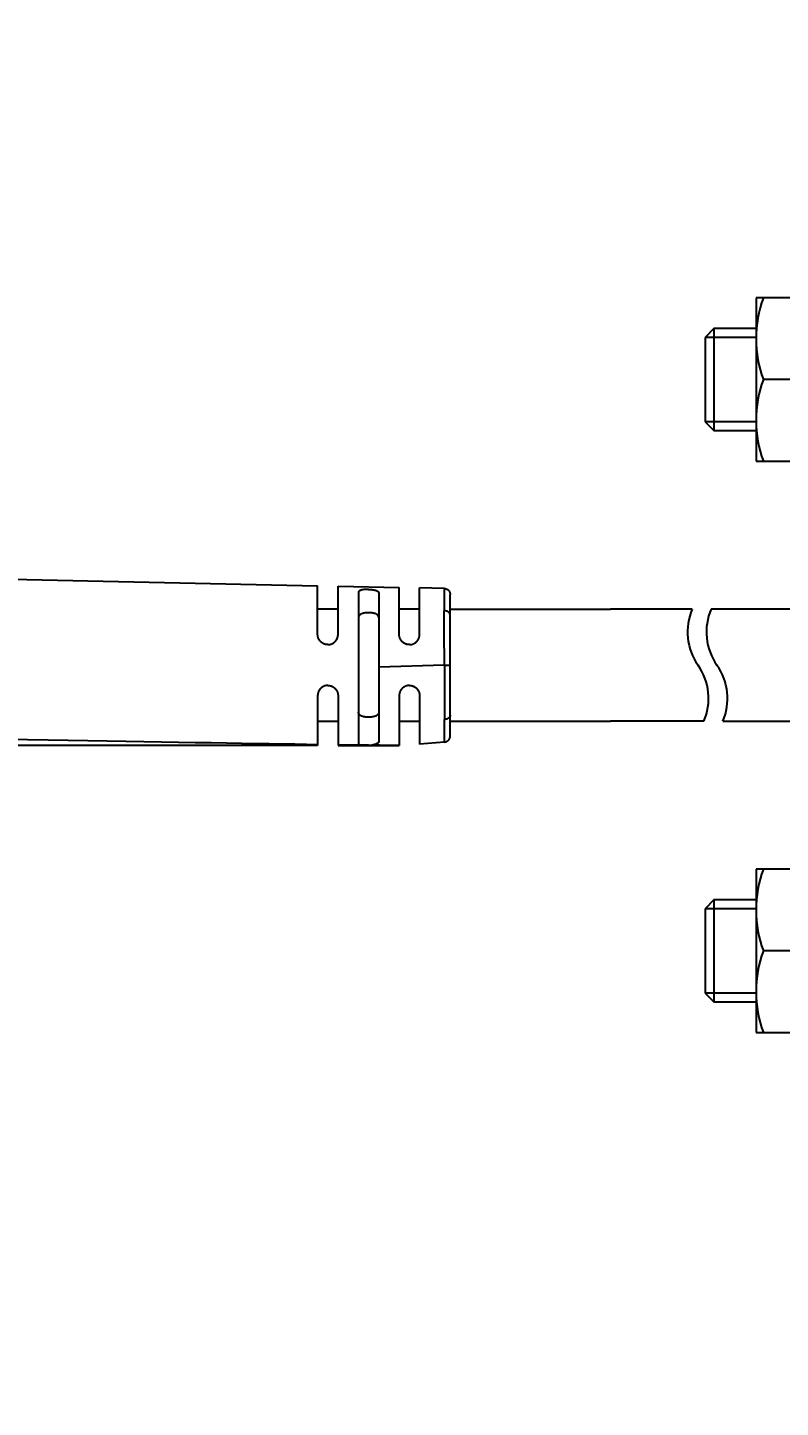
# Model space of a CAD drawing. Header units: inches. Extents: x 0 to 77285, y -118 to 40065.
# Drawn here: x 17143.4 to 17180.3, y 23749.2 to 23816.8 of the extents above; entities that cross this region are included whole.
import ezdxf

# ---------------------------------------------------------------- set-up
doc = ezdxf.new("R2010")
doc.units = ezdxf.units.IN
doc.header["$LTSCALE"] = 5
doc.header["$MEASUREMENT"] = 0
doc.linetypes.add('CENTER', pattern=[2, 1.25, -0.25, 0.25, -0.25])
doc.linetypes.add('HIDDEN', pattern=[0.375, 0.25, -0.125])
for name, color, linetype in [('11', 1, 'CENTER'), ('22', 2, 'HIDDEN'), ('4', 4, 'Continuous'), ('55', 5, 'Continuous'), ('T', 3, 'Continuous')]:
    doc.layers.add(name, color=color, linetype=linetype)
doc.styles.add('SCI', font='')
doc.styles.get('SCI').set_extended_font_data('Gulim')
doc.dimstyles.new('SCH', dxfattribs={"dimtxt": 2.5, "dimasz": 2, "dimexe": 1.25, "dimexo": 0.625, "dimtad": 1, "dimdec": 8, "dimtxsty": 'SCI', "dimcen": 2.5, "dimclrd": 4, "dimclre": 4, "dimclrt": 7, "dimadec": 8, "dimazin": 2, "dimtfac": 1, "dimtdec": 8, "dimtmove": 0, "dimatfit": 3, "dimfxl": 1, "dimarcsym": 0})

# ---------------------------------------------------------------- blocks, each defined once
blk = doc.blocks.new('A$C9060243b')
for p, q in [((-2.75, -377), (-2.75, -382.708)), ((2.75, -382.128), (2.75, -377)), ((2.75, -383.056), (2.75, -387.642)), ((-2.75, -383.636), (-2.75, -387.642)), ((-2.75, -395.504), (-2.75, -387.642)), ((2.75, -395.504), (2.75, -387.642)), ((3.465, -395.504), (-3.465, -395.504)), ((0, -395.789), (0, -395.504)), ((-3.765, -395.798), (-3.791, -397.004)), ((-3.765, -395.798), (-2.667, -395.795)), ((0, -395.789), (0.097, -399.004)), ((3.764, -395.78), (3.864, -397.004)), ((-1.509, -397.004), (-3.791, -397.004)), ((-2.762, -398.004), (-2.762, -397.004)), ((1.491, -397.004), (3.864, -397.004)), ((2.738, -398.004), (2.738, -397.004)), ((-3.877, -401.004), (-3.812, -398.004)), ((-1.509, -398.004), (-3.812, -398.004)), ((1.491, -398.004), (3.942, -398.004)), ((3.942, -401.004), (3.942, -398.004)), ((-3.536, -399.004), (3.731, -399.004)), ((-3.562, -400.004), (3.817, -400.004)), ((-1.509, -401.004), (-3.877, -401.004)), ((-2.762, -402.004), (-2.762, -401.004)), ((1.491, -401.004), (3.942, -401.004)), ((2.738, -402.004), (2.738, -401.004)), ((-4.361, -423.504), (-3.898, -402.004)), ((-1.509, -402.004), (-3.898, -402.004)), ((1.491, -402.004), (3.942, -402.004)), ((3.942, -402.004), (3.942, -423.504))]:
    blk.add_line(p, q)
for points in [[(-3.765, -395.798), (-3.763, -395.773), (-3.76, -395.75), (-3.755, -395.727), (-3.748, -395.705), (-3.74, -395.683), (-3.729, -395.662), (-3.718, -395.643), (-3.705, -395.624), (-3.69, -395.606), (-3.675, -395.59), (-3.658, -395.574), (-3.64, -395.56), (-3.621, -395.548), (-3.601, -395.537), (-3.58, -395.527), (-3.559, -395.519), (-3.536, -395.513), (-3.513, -395.508), (-3.489, -395.505), (-3.465, -395.504)], [(-2.454, -395.504), (-2.471, -395.505), (-2.488, -395.508), (-2.504, -395.513), (-2.52, -395.519), (-2.535, -395.527), (-2.55, -395.536), (-2.564, -395.547), (-2.577, -395.56), (-2.59, -395.574), (-2.602, -395.589), (-2.613, -395.605), (-2.623, -395.623), (-2.633, -395.641), (-2.641, -395.661), (-2.648, -395.681), (-2.654, -395.703), (-2.659, -395.725), (-2.663, -395.748), (-2.665, -395.771), (-2.667, -395.795)], [(2.446, -395.504), (2.463, -395.505), (2.479, -395.508), (2.495, -395.512), (2.51, -395.518), (2.525, -395.526), (2.539, -395.535), (2.553, -395.545), (2.566, -395.557), (2.579, -395.57), (2.59, -395.584), (2.601, -395.6), (2.612, -395.617), (2.621, -395.634), (2.629, -395.653), (2.637, -395.673), (2.643, -395.693), (2.648, -395.714), (2.653, -395.736), (2.656, -395.759), (2.657, -395.782)], [(3.764, -395.78), (3.761, -395.757), (3.757, -395.734), (3.751, -395.712), (3.743, -395.691), (3.734, -395.671), (3.723, -395.651), (3.711, -395.633), (3.698, -395.615), (3.684, -395.599), (3.668, -395.583), (3.652, -395.569), (3.634, -395.556), (3.615, -395.545), (3.596, -395.534), (3.576, -395.525), (3.555, -395.518), (3.533, -395.512), (3.511, -395.508), (3.488, -395.505), (3.465, -395.504)], [(0, -395.789), (-0.154, -395.789), (-0.306, -395.789), (-0.457, -395.79), (-0.606, -395.79), (-0.754, -395.79), (-0.9, -395.791), (-1.043, -395.791), (-1.185, -395.791), (-1.324, -395.792), (-1.461, -395.792), (-1.596, -395.792), (-1.727, -395.793), (-1.856, -395.793), (-1.982, -395.793), (-2.105, -395.794), (-2.224, -395.794), (-2.34, -395.794), (-2.453, -395.795), (-2.562, -395.795), (-2.667, -395.795)], [(0, -395.789), (0.144, -395.788), (0.289, -395.788), (0.435, -395.788), (0.58, -395.787), (0.726, -395.787), (0.871, -395.787), (1.015, -395.786), (1.157, -395.786), (1.299, -395.785), (1.438, -395.785), (1.575, -395.785), (1.709, -395.785), (1.84, -395.784), (1.969, -395.784), (2.093, -395.784), (2.215, -395.783), (2.332, -395.783), (2.445, -395.783), (2.553, -395.782), (2.657, -395.782)], [(3.764, -395.78), (3.715, -395.78), (3.665, -395.78), (3.615, -395.78), (3.563, -395.78), (3.512, -395.78), (3.459, -395.78), (3.406, -395.78), (3.353, -395.781), (3.298, -395.781), (3.243, -395.781), (3.188, -395.781), (3.131, -395.781), (3.074, -395.781), (3.017, -395.781), (2.958, -395.782), (2.9, -395.782), (2.84, -395.782), (2.78, -395.782), (2.719, -395.782), (2.657, -395.782)], [(-1.009, -397.504), (-1.009, -397.491), (-1.009, -397.478), (-1.01, -397.465), (-1.011, -397.452), (-1.013, -397.439), (-1.015, -397.426), (-1.017, -397.413), (-1.02, -397.4), (-1.023, -397.388), (-1.026, -397.375), (-1.029, -397.362), (-1.033, -397.35), (-1.037, -397.337), (-1.042, -397.325), (-1.047, -397.313), (-1.052, -397.301), (-1.057, -397.289), (-1.063, -397.278), (-1.069, -397.266), (-1.075, -397.255), (-1.078, -397.251), (-1.08, -397.246), (-1.083, -397.241), (-1.086, -397.237), (-1.089, -397.232), (-1.092, -397.227), (-1.095, -397.223), (-1.098, -397.218), (-1.101, -397.214), (-1.105, -397.21), (-1.108, -397.205), (-1.111, -397.201), (-1.114, -397.196), (-1.118, -397.192), (-1.121, -397.188), (-1.125, -397.184), (-1.128, -397.18), (-1.132, -397.176), (-1.135, -397.172), (-1.139, -397.167), (-1.143, -397.163), (-1.147, -397.159), (-1.151, -397.155), (-1.155, -397.151), (-1.159, -397.147), (-1.163, -397.143), (-1.167, -397.139), (-1.171, -397.135), (-1.175, -397.132), (-1.179, -397.128), (-1.184, -397.124), (-1.188, -397.121), (-1.192, -397.117), (-1.197, -397.113), (-1.201, -397.11), (-1.206, -397.106), (-1.21, -397.103), (-1.215, -397.1), (-1.219, -397.096), (-1.224, -397.093), (-1.228, -397.09), (-1.233, -397.087), (-1.237, -397.084), (-1.242, -397.081), (-1.247, -397.078), (-1.251, -397.075), (-1.256, -397.073), (-1.261, -397.07), (-1.266, -397.067), (-1.271, -397.064), (-1.275, -397.062), (-1.28, -397.059), (-1.285, -397.057), (-1.29, -397.054), (-1.295, -397.052), (-1.3, -397.05), (-1.305, -397.047), (-1.31, -397.045), (-1.315, -397.043), (-1.32, -397.041), (-1.327, -397.038), (-1.334, -397.036), (-1.341, -397.033), (-1.348, -397.031), (-1.355, -397.028), (-1.362, -397.026), (-1.369, -397.024), (-1.376, -397.022), (-1.383, -397.02), (-1.391, -397.018), (-1.398, -397.017), (-1.405, -397.015), (-1.412, -397.014), (-1.419, -397.012), (-1.427, -397.011), (-1.434, -397.01), (-1.441, -397.009), (-1.449, -397.008), (-1.456, -397.007), (-1.463, -397.006), (-1.465, -397.006), (-1.468, -397.006), (-1.47, -397.006), (-1.472, -397.005), (-1.474, -397.005), (-1.477, -397.005), (-1.479, -397.005), (-1.481, -397.005), (-1.484, -397.005), (-1.486, -397.005), (-1.488, -397.005), (-1.49, -397.004), (-1.493, -397.004), (-1.495, -397.004), (-1.497, -397.004), (-1.5, -397.004), (-1.502, -397.004), (-1.504, -397.004), (-1.506, -397.004), (-1.509, -397.004)], [(-1.009, -397.504), (-1.009, -397.507), (-1.009, -397.509), (-1.009, -397.512), (-1.009, -397.514), (-1.009, -397.516), (-1.009, -397.519), (-1.009, -397.521), (-1.009, -397.524), (-1.009, -397.526), (-1.009, -397.529), (-1.009, -397.531), (-1.009, -397.534), (-1.01, -397.536), (-1.01, -397.539), (-1.01, -397.541), (-1.01, -397.544), (-1.01, -397.546), (-1.011, -397.549), (-1.011, -397.551), (-1.011, -397.554), (-1.012, -397.561), (-1.013, -397.569), (-1.014, -397.577), (-1.015, -397.585), (-1.017, -397.593), (-1.018, -397.6), (-1.02, -397.608), (-1.021, -397.616), (-1.023, -397.624), (-1.025, -397.631), (-1.027, -397.639), (-1.029, -397.646), (-1.032, -397.654), (-1.034, -397.662), (-1.037, -397.669), (-1.039, -397.676), (-1.042, -397.684), (-1.045, -397.691), (-1.048, -397.698), (-1.051, -397.706), (-1.053, -397.711), (-1.056, -397.716), (-1.058, -397.721), (-1.061, -397.727), (-1.063, -397.732), (-1.066, -397.737), (-1.069, -397.742), (-1.072, -397.747), (-1.075, -397.752), (-1.077, -397.757), (-1.08, -397.762), (-1.083, -397.767), (-1.086, -397.772), (-1.09, -397.777), (-1.093, -397.782), (-1.096, -397.787), (-1.099, -397.791), (-1.103, -397.796), (-1.106, -397.801), (-1.109, -397.805), (-1.113, -397.81), (-1.117, -397.814), (-1.12, -397.819), (-1.124, -397.823), (-1.128, -397.828), (-1.131, -397.832), (-1.135, -397.837), (-1.139, -397.841), (-1.143, -397.845), (-1.147, -397.849), (-1.151, -397.854), (-1.155, -397.858), (-1.159, -397.862), (-1.163, -397.866), (-1.167, -397.87), (-1.172, -397.874), (-1.176, -397.877), (-1.18, -397.881), (-1.185, -397.885), (-1.189, -397.889), (-1.193, -397.892), (-1.197, -397.895), (-1.202, -397.899), (-1.206, -397.902), (-1.21, -397.905), (-1.214, -397.908), (-1.219, -397.912), (-1.223, -397.915), (-1.228, -397.918), (-1.232, -397.921), (-1.237, -397.924), (-1.241, -397.927), (-1.246, -397.929), (-1.25, -397.932), (-1.255, -397.935), (-1.259, -397.938), (-1.264, -397.94), (-1.269, -397.943), (-1.273, -397.945), (-1.278, -397.948), (-1.289, -397.953), (-1.3, -397.958), (-1.311, -397.963), (-1.322, -397.968), (-1.333, -397.972), (-1.345, -397.976), (-1.356, -397.98), (-1.368, -397.984), (-1.379, -397.987), (-1.391, -397.99), (-1.403, -397.993), (-1.415, -397.995), (-1.426, -397.997), (-1.438, -397.999), (-1.45, -398.001), (-1.462, -398.002), (-1.474, -398.003), (-1.485, -398.004), (-1.497, -398.004), (-1.509, -398.004)], [(0.991, -397.504), (0.991, -397.502), (0.991, -397.499), (0.991, -397.497), (0.991, -397.494), (0.992, -397.492), (0.992, -397.489), (0.992, -397.487), (0.992, -397.484), (0.992, -397.482), (0.992, -397.479), (0.992, -397.477), (0.992, -397.474), (0.992, -397.472), (0.993, -397.47), (0.993, -397.467), (0.993, -397.465), (0.993, -397.462), (0.993, -397.46), (0.994, -397.457), (0.994, -397.455), (0.995, -397.447), (0.996, -397.439), (0.997, -397.431), (0.998, -397.423), (0.999, -397.416), (1.001, -397.408), (1.002, -397.4), (1.004, -397.392), (1.006, -397.384), (1.008, -397.377), (1.01, -397.369), (1.012, -397.361), (1.015, -397.354), (1.017, -397.346), (1.02, -397.339), (1.022, -397.331), (1.025, -397.324), (1.028, -397.317), (1.031, -397.309), (1.034, -397.302), (1.036, -397.297), (1.039, -397.292), (1.041, -397.287), (1.044, -397.281), (1.046, -397.276), (1.049, -397.271), (1.052, -397.266), (1.055, -397.261), (1.057, -397.256), (1.06, -397.251), (1.063, -397.246), (1.066, -397.241), (1.069, -397.236), (1.073, -397.231), (1.076, -397.226), (1.079, -397.222), (1.082, -397.217), (1.086, -397.212), (1.089, -397.207), (1.092, -397.203), (1.096, -397.198), (1.099, -397.194), (1.103, -397.189), (1.107, -397.185), (1.11, -397.18), (1.114, -397.176), (1.118, -397.172), (1.122, -397.167), (1.126, -397.163), (1.13, -397.159), (1.134, -397.155), (1.138, -397.151), (1.142, -397.147), (1.146, -397.143), (1.15, -397.139), (1.154, -397.135), (1.159, -397.131), (1.163, -397.127), (1.167, -397.123), (1.172, -397.12), (1.176, -397.116), (1.18, -397.113), (1.184, -397.11), (1.189, -397.106), (1.193, -397.103), (1.197, -397.1), (1.202, -397.097), (1.206, -397.094), (1.21, -397.091), (1.215, -397.088), (1.219, -397.085), (1.224, -397.082), (1.228, -397.079), (1.233, -397.076), (1.238, -397.073), (1.242, -397.071), (1.247, -397.068), (1.252, -397.065), (1.256, -397.063), (1.261, -397.06), (1.272, -397.055), (1.283, -397.05), (1.294, -397.045), (1.305, -397.04), (1.316, -397.036), (1.327, -397.032), (1.339, -397.028), (1.35, -397.025), (1.362, -397.021), (1.374, -397.018), (1.385, -397.016), (1.397, -397.013), (1.409, -397.011), (1.421, -397.009), (1.432, -397.008), (1.444, -397.006), (1.456, -397.005), (1.468, -397.005), (1.48, -397.004), (1.491, -397.004)], [(0.991, -397.504), (0.992, -397.517), (0.992, -397.529), (0.993, -397.542), (0.994, -397.554), (0.996, -397.567), (0.997, -397.58), (0.999, -397.592), (1.002, -397.605), (1.005, -397.617), (1.008, -397.629), (1.011, -397.642), (1.015, -397.654), (1.019, -397.666), (1.023, -397.678), (1.027, -397.69), (1.032, -397.701), (1.037, -397.713), (1.043, -397.724), (1.048, -397.736), (1.054, -397.747), (1.057, -397.751), (1.06, -397.756), (1.062, -397.761), (1.065, -397.766), (1.068, -397.77), (1.071, -397.775), (1.074, -397.779), (1.077, -397.784), (1.08, -397.789), (1.083, -397.793), (1.086, -397.797), (1.09, -397.802), (1.093, -397.806), (1.096, -397.811), (1.1, -397.815), (1.103, -397.819), (1.107, -397.823), (1.11, -397.828), (1.114, -397.832), (1.117, -397.836), (1.121, -397.84), (1.125, -397.844), (1.129, -397.848), (1.133, -397.853), (1.137, -397.857), (1.141, -397.861), (1.145, -397.865), (1.149, -397.869), (1.153, -397.873), (1.158, -397.877), (1.162, -397.88), (1.166, -397.884), (1.171, -397.888), (1.175, -397.891), (1.18, -397.895), (1.184, -397.899), (1.189, -397.902), (1.193, -397.905), (1.198, -397.909), (1.202, -397.912), (1.207, -397.915), (1.212, -397.919), (1.216, -397.922), (1.221, -397.925), (1.226, -397.928), (1.231, -397.931), (1.235, -397.934), (1.24, -397.936), (1.245, -397.939), (1.25, -397.942), (1.255, -397.945), (1.26, -397.947), (1.265, -397.95), (1.27, -397.952), (1.275, -397.955), (1.28, -397.957), (1.285, -397.959), (1.29, -397.962), (1.295, -397.964), (1.3, -397.966), (1.307, -397.969), (1.314, -397.972), (1.321, -397.974), (1.328, -397.977), (1.336, -397.979), (1.343, -397.982), (1.35, -397.984), (1.357, -397.986), (1.364, -397.988), (1.372, -397.99), (1.379, -397.991), (1.386, -397.993), (1.394, -397.994), (1.401, -397.996), (1.408, -397.997), (1.416, -397.998), (1.423, -397.999), (1.43, -398), (1.438, -398.001), (1.445, -398.002), (1.447, -398.002), (1.45, -398.002), (1.452, -398.003), (1.454, -398.003), (1.457, -398.003), (1.459, -398.003), (1.461, -398.003), (1.464, -398.003), (1.466, -398.003), (1.468, -398.004), (1.471, -398.004), (1.473, -398.004), (1.475, -398.004), (1.478, -398.004), (1.48, -398.004), (1.482, -398.004), (1.484, -398.004), (1.487, -398.004), (1.489, -398.004), (1.491, -398.004)], [(3.942, -398.004), (3.941, -398.03), (3.941, -398.062), (3.94, -398.099), (3.939, -398.14), (3.939, -398.186), (3.938, -398.237), (3.937, -398.292), (3.936, -398.352), (3.935, -398.415), (3.934, -398.483), (3.933, -398.554), (3.932, -398.629), (3.93, -398.708), (3.929, -398.79), (3.928, -398.875), (3.926, -398.963), (3.925, -399.054), (3.923, -399.147), (3.922, -399.244), (3.92, -399.342)], [(-3.716, -399.504), (-3.716, -399.517), (-3.717, -399.529), (-3.717, -399.542), (-3.717, -399.555), (-3.717, -399.568), (-3.716, -399.58), (-3.716, -399.593), (-3.716, -399.605), (-3.715, -399.618), (-3.715, -399.63), (-3.714, -399.643), (-3.714, -399.655), (-3.713, -399.667), (-3.712, -399.679), (-3.711, -399.691), (-3.71, -399.703), (-3.709, -399.714), (-3.708, -399.726), (-3.706, -399.737), (-3.705, -399.748), (-3.704, -399.753), (-3.703, -399.758), (-3.703, -399.762), (-3.702, -399.767), (-3.701, -399.772), (-3.701, -399.776), (-3.7, -399.781), (-3.699, -399.785), (-3.698, -399.79), (-3.698, -399.794), (-3.697, -399.799), (-3.696, -399.803), (-3.695, -399.808), (-3.694, -399.812), (-3.693, -399.816), (-3.692, -399.82), (-3.692, -399.825), (-3.691, -399.829), (-3.69, -399.833), (-3.689, -399.837), (-3.688, -399.841), (-3.687, -399.846), (-3.686, -399.85), (-3.684, -399.854), (-3.683, -399.858), (-3.682, -399.862), (-3.681, -399.866), (-3.68, -399.87), (-3.679, -399.874), (-3.677, -399.878), (-3.676, -399.881), (-3.675, -399.885), (-3.674, -399.889), (-3.672, -399.892), (-3.671, -399.896), (-3.67, -399.899), (-3.668, -399.903), (-3.667, -399.906), (-3.666, -399.91), (-3.664, -399.913), (-3.663, -399.916), (-3.662, -399.919), (-3.66, -399.922), (-3.659, -399.925), (-3.657, -399.928), (-3.656, -399.931), (-3.654, -399.934), (-3.653, -399.937), (-3.651, -399.94), (-3.65, -399.942), (-3.648, -399.945), (-3.646, -399.948), (-3.645, -399.95), (-3.643, -399.953), (-3.642, -399.955), (-3.64, -399.957), (-3.638, -399.96), (-3.637, -399.962), (-3.635, -399.964), (-3.633, -399.966), (-3.631, -399.969), (-3.628, -399.972), (-3.626, -399.974), (-3.623, -399.977), (-3.621, -399.979), (-3.618, -399.982), (-3.616, -399.984), (-3.613, -399.986), (-3.611, -399.988), (-3.608, -399.99), (-3.605, -399.991), (-3.603, -399.993), (-3.6, -399.995), (-3.597, -399.996), (-3.595, -399.997), (-3.592, -399.998), (-3.589, -399.999), (-3.586, -400), (-3.583, -400.001), (-3.581, -400.002), (-3.58, -400.002), (-3.579, -400.002), (-3.578, -400.003), (-3.577, -400.003), (-3.576, -400.003), (-3.575, -400.003), (-3.574, -400.003), (-3.573, -400.003), (-3.572, -400.003), (-3.571, -400.004), (-3.571, -400.004), (-3.57, -400.004), (-3.569, -400.004), (-3.568, -400.004), (-3.567, -400.004), (-3.566, -400.004), (-3.565, -400.004), (-3.564, -400.004), (-3.563, -400.004), (-3.562, -400.004)], [(-3.716, -399.504), (-3.716, -399.502), (-3.716, -399.499), (-3.716, -399.497), (-3.716, -399.494), (-3.716, -399.492), (-3.716, -399.489), (-3.716, -399.487), (-3.716, -399.484), (-3.716, -399.482), (-3.716, -399.479), (-3.715, -399.477), (-3.715, -399.474), (-3.715, -399.472), (-3.715, -399.469), (-3.715, -399.467), (-3.715, -399.465), (-3.715, -399.462), (-3.715, -399.46), (-3.715, -399.457), (-3.714, -399.455), (-3.714, -399.447), (-3.714, -399.439), (-3.713, -399.431), (-3.713, -399.423), (-3.712, -399.415), (-3.712, -399.408), (-3.711, -399.4), (-3.71, -399.392), (-3.71, -399.384), (-3.709, -399.377), (-3.708, -399.369), (-3.707, -399.361), (-3.707, -399.354), (-3.706, -399.346), (-3.705, -399.339), (-3.704, -399.331), (-3.703, -399.324), (-3.702, -399.317), (-3.701, -399.309), (-3.7, -399.302), (-3.699, -399.297), (-3.699, -399.292), (-3.698, -399.286), (-3.697, -399.281), (-3.696, -399.276), (-3.695, -399.271), (-3.694, -399.266), (-3.693, -399.261), (-3.692, -399.255), (-3.692, -399.25), (-3.691, -399.245), (-3.69, -399.241), (-3.689, -399.236), (-3.688, -399.231), (-3.687, -399.226), (-3.686, -399.221), (-3.684, -399.216), (-3.683, -399.212), (-3.682, -399.207), (-3.681, -399.202), (-3.68, -399.198), (-3.679, -399.193), (-3.678, -399.189), (-3.677, -399.184), (-3.675, -399.18), (-3.674, -399.176), (-3.673, -399.171), (-3.672, -399.167), (-3.67, -399.163), (-3.669, -399.158), (-3.668, -399.154), (-3.666, -399.15), (-3.665, -399.146), (-3.664, -399.142), (-3.662, -399.138), (-3.661, -399.134), (-3.659, -399.13), (-3.658, -399.127), (-3.657, -399.123), (-3.655, -399.119), (-3.654, -399.116), (-3.652, -399.112), (-3.651, -399.109), (-3.649, -399.106), (-3.648, -399.103), (-3.647, -399.099), (-3.645, -399.096), (-3.644, -399.093), (-3.642, -399.09), (-3.64, -399.087), (-3.639, -399.084), (-3.637, -399.081), (-3.636, -399.078), (-3.634, -399.076), (-3.633, -399.073), (-3.631, -399.07), (-3.629, -399.068), (-3.628, -399.065), (-3.626, -399.063), (-3.624, -399.06), (-3.621, -399.055), (-3.617, -399.05), (-3.613, -399.045), (-3.609, -399.04), (-3.605, -399.036), (-3.6, -399.032), (-3.596, -399.028), (-3.592, -399.024), (-3.587, -399.021), (-3.583, -399.018), (-3.579, -399.016), (-3.574, -399.013), (-3.569, -399.011), (-3.565, -399.009), (-3.56, -399.008), (-3.556, -399.006), (-3.551, -399.005), (-3.546, -399.005), (-3.541, -399.004), (-3.536, -399.004)], [(-2.317, -399.004), (-2.328, -399.004), (-2.339, -399.005), (-2.349, -399.007), (-2.359, -399.009), (-2.369, -399.011), (-2.378, -399.014), (-2.387, -399.017), (-2.396, -399.021), (-2.405, -399.026), (-2.413, -399.03), (-2.422, -399.036), (-2.429, -399.041), (-2.437, -399.047), (-2.444, -399.054), (-2.452, -399.06), (-2.458, -399.068), (-2.465, -399.075), (-2.472, -399.083), (-2.478, -399.091), (-2.484, -399.1), (-2.492, -399.112), (-2.5, -399.126), (-2.507, -399.141), (-2.514, -399.156), (-2.521, -399.172), (-2.528, -399.189), (-2.534, -399.207), (-2.539, -399.226), (-2.545, -399.245), (-2.55, -399.265), (-2.554, -399.286), (-2.558, -399.308), (-2.562, -399.33), (-2.565, -399.353), (-2.568, -399.377), (-2.57, -399.401), (-2.572, -399.426), (-2.573, -399.451), (-2.574, -399.477), (-2.574, -399.504)], [(-2.574, -399.504), (-2.574, -399.522), (-2.573, -399.54), (-2.573, -399.557), (-2.572, -399.574), (-2.571, -399.591), (-2.57, -399.608), (-2.568, -399.624), (-2.567, -399.639), (-2.565, -399.655), (-2.563, -399.67), (-2.561, -399.684), (-2.558, -399.699), (-2.556, -399.712), (-2.553, -399.726), (-2.55, -399.739), (-2.547, -399.752), (-2.544, -399.764), (-2.541, -399.776), (-2.538, -399.787), (-2.535, -399.798), (-2.528, -399.816), (-2.522, -399.834), (-2.515, -399.851), (-2.507, -399.867), (-2.499, -399.882), (-2.491, -399.897), (-2.482, -399.911), (-2.473, -399.924), (-2.463, -399.936), (-2.452, -399.947), (-2.441, -399.958), (-2.43, -399.967), (-2.417, -399.976), (-2.405, -399.983), (-2.392, -399.989), (-2.378, -399.995), (-2.364, -399.999), (-2.349, -400.002), (-2.333, -400.004), (-2.317, -400.004)], [(2.293, -399.004), (2.304, -399.004), (2.314, -399.005), (2.325, -399.007), (2.335, -399.009), (2.344, -399.011), (2.354, -399.014), (2.363, -399.017), (2.372, -399.021), (2.381, -399.026), (2.389, -399.03), (2.397, -399.036), (2.405, -399.041), (2.413, -399.047), (2.42, -399.054), (2.427, -399.06), (2.434, -399.068), (2.441, -399.075), (2.447, -399.083), (2.453, -399.091), (2.459, -399.1), (2.467, -399.112), (2.475, -399.126), (2.483, -399.141), (2.49, -399.156), (2.497, -399.172), (2.503, -399.189), (2.509, -399.207), (2.515, -399.226), (2.52, -399.245), (2.525, -399.265), (2.53, -399.286), (2.534, -399.308), (2.537, -399.33), (2.541, -399.353), (2.543, -399.377), (2.545, -399.401), (2.547, -399.426), (2.549, -399.451), (2.549, -399.477), (2.55, -399.504)], [(2.55, -399.504), (2.549, -399.522), (2.549, -399.54), (2.548, -399.557), (2.548, -399.574), (2.547, -399.591), (2.545, -399.608), (2.544, -399.624), (2.542, -399.639), (2.54, -399.655), (2.538, -399.67), (2.536, -399.684), (2.534, -399.699), (2.531, -399.712), (2.529, -399.726), (2.526, -399.739), (2.523, -399.752), (2.52, -399.764), (2.517, -399.776), (2.514, -399.787), (2.51, -399.798), (2.504, -399.816), (2.498, -399.834), (2.491, -399.851), (2.483, -399.867), (2.475, -399.882), (2.467, -399.897), (2.458, -399.911), (2.448, -399.924), (2.438, -399.936), (2.428, -399.947), (2.417, -399.958), (2.405, -399.967), (2.393, -399.976), (2.38, -399.983), (2.367, -399.989), (2.353, -399.995), (2.339, -399.999), (2.324, -400.002), (2.309, -400.004), (2.293, -400.004)], [(3.731, -399.004), (3.732, -399.004), (3.733, -399.004), (3.734, -399.004), (3.735, -399.004), (3.736, -399.004), (3.737, -399.004), (3.738, -399.004), (3.739, -399.004), (3.74, -399.005), (3.741, -399.005), (3.742, -399.005), (3.742, -399.005), (3.743, -399.005), (3.744, -399.005), (3.745, -399.005), (3.746, -399.005), (3.747, -399.006), (3.748, -399.006), (3.749, -399.006), (3.75, -399.006), (3.753, -399.007), (3.756, -399.008), (3.759, -399.009), (3.762, -399.01), (3.765, -399.011), (3.768, -399.012), (3.771, -399.014), (3.774, -399.015), (3.776, -399.017), (3.779, -399.019), (3.782, -399.02), (3.785, -399.022), (3.788, -399.024), (3.791, -399.027), (3.793, -399.029), (3.796, -399.031), (3.799, -399.034), (3.802, -399.036), (3.804, -399.039), (3.807, -399.042), (3.809, -399.044), (3.811, -399.046), (3.813, -399.048), (3.815, -399.051), (3.817, -399.053), (3.819, -399.055), (3.821, -399.058), (3.823, -399.06), (3.824, -399.063), (3.826, -399.065), (3.828, -399.068), (3.83, -399.071), (3.832, -399.074), (3.834, -399.076), (3.835, -399.079), (3.837, -399.082), (3.839, -399.085), (3.841, -399.088), (3.843, -399.091), (3.844, -399.095), (3.846, -399.098), (3.848, -399.101), (3.85, -399.105), (3.851, -399.108), (3.853, -399.111), (3.855, -399.115), (3.856, -399.118), (3.858, -399.122), (3.86, -399.126), (3.861, -399.129), (3.863, -399.133), (3.865, -399.137), (3.866, -399.141), (3.868, -399.145), (3.869, -399.149), (3.871, -399.153), (3.872, -399.157), (3.874, -399.161), (3.876, -399.165), (3.877, -399.169), (3.878, -399.173), (3.88, -399.177), (3.881, -399.182), (3.883, -399.186), (3.884, -399.19), (3.885, -399.194), (3.887, -399.199), (3.888, -399.203), (3.889, -399.207), (3.891, -399.212), (3.892, -399.216), (3.893, -399.221), (3.894, -399.225), (3.896, -399.23), (3.897, -399.234), (3.898, -399.239), (3.899, -399.243), (3.901, -399.248), (3.902, -399.253), (3.903, -399.258), (3.904, -399.262), (3.905, -399.266), (3.906, -399.27), (3.907, -399.274), (3.908, -399.278), (3.909, -399.282), (3.909, -399.286), (3.91, -399.29), (3.911, -399.295), (3.912, -399.299), (3.913, -399.303), (3.914, -399.307), (3.915, -399.312), (3.916, -399.316), (3.916, -399.32), (3.917, -399.325), (3.918, -399.329), (3.919, -399.333), (3.92, -399.338), (3.92, -399.342)], [(3.922, -399.504), (3.922, -399.531), (3.921, -399.558), (3.921, -399.585), (3.921, -399.61), (3.921, -399.635), (3.921, -399.659), (3.92, -399.683), (3.92, -399.706), (3.919, -399.728), (3.919, -399.75), (3.918, -399.771), (3.918, -399.791), (3.917, -399.81), (3.916, -399.828), (3.916, -399.846), (3.915, -399.862), (3.914, -399.878), (3.913, -399.893), (3.912, -399.907), (3.911, -399.92)], [(3.922, -399.504), (3.922, -399.495), (3.922, -399.485), (3.922, -399.476), (3.921, -399.467), (3.921, -399.458), (3.921, -399.449), (3.921, -399.441), (3.921, -399.432), (3.921, -399.424), (3.921, -399.415), (3.921, -399.407), (3.921, -399.4), (3.921, -399.392), (3.921, -399.384), (3.921, -399.377), (3.921, -399.369), (3.921, -399.362), (3.921, -399.355), (3.921, -399.349), (3.92, -399.342)], [(3.817, -400.004), (3.819, -400.004), (3.821, -400.004), (3.823, -400.004), (3.825, -400.004), (3.826, -400.004), (3.828, -400.003), (3.83, -400.003), (3.832, -400.003), (3.834, -400.002), (3.835, -400.002), (3.837, -400.002), (3.839, -400.001), (3.841, -400.001), (3.842, -400), (3.844, -399.999), (3.846, -399.999), (3.847, -399.998), (3.849, -399.997), (3.851, -399.997), (3.852, -399.996), (3.855, -399.995), (3.857, -399.993), (3.859, -399.992), (3.861, -399.991), (3.863, -399.989), (3.865, -399.987), (3.868, -399.986), (3.87, -399.984), (3.872, -399.982), (3.874, -399.98), (3.876, -399.978), (3.878, -399.976), (3.88, -399.974), (3.882, -399.972), (3.884, -399.97), (3.885, -399.967), (3.887, -399.965), (3.889, -399.962), (3.891, -399.96), (3.893, -399.957), (3.894, -399.955), (3.895, -399.954), (3.896, -399.952), (3.897, -399.95), (3.898, -399.949), (3.899, -399.947), (3.9, -399.945), (3.901, -399.943), (3.901, -399.942), (3.902, -399.94), (3.903, -399.938), (3.904, -399.936), (3.905, -399.934), (3.906, -399.932), (3.907, -399.93), (3.908, -399.928), (3.909, -399.926), (3.91, -399.924), (3.91, -399.922), (3.911, -399.92)], [(3.894, -401.004), (3.895, -400.95), (3.896, -400.895), (3.897, -400.841), (3.897, -400.786), (3.898, -400.732), (3.899, -400.677), (3.9, -400.623), (3.901, -400.568), (3.902, -400.514), (3.903, -400.46), (3.904, -400.406), (3.904, -400.352), (3.905, -400.297), (3.906, -400.243), (3.907, -400.189), (3.908, -400.135), (3.909, -400.081), (3.91, -400.028), (3.91, -399.974), (3.911, -399.92)], [(-1.009, -401.504), (-1.009, -401.491), (-1.009, -401.478), (-1.01, -401.465), (-1.011, -401.452), (-1.013, -401.439), (-1.015, -401.426), (-1.017, -401.413), (-1.02, -401.4), (-1.023, -401.387), (-1.026, -401.374), (-1.03, -401.361), (-1.034, -401.349), (-1.038, -401.336), (-1.042, -401.324), (-1.047, -401.312), (-1.052, -401.3), (-1.058, -401.288), (-1.064, -401.276), (-1.07, -401.265), (-1.076, -401.254), (-1.079, -401.249), (-1.081, -401.244), (-1.084, -401.24), (-1.087, -401.235), (-1.09, -401.231), (-1.093, -401.226), (-1.096, -401.221), (-1.099, -401.217), (-1.102, -401.213), (-1.106, -401.208), (-1.109, -401.204), (-1.112, -401.199), (-1.116, -401.195), (-1.119, -401.191), (-1.122, -401.187), (-1.126, -401.183), (-1.129, -401.178), (-1.133, -401.174), (-1.136, -401.17), (-1.14, -401.166), (-1.144, -401.162), (-1.148, -401.158), (-1.152, -401.154), (-1.156, -401.15), (-1.16, -401.146), (-1.164, -401.142), (-1.168, -401.138), (-1.172, -401.134), (-1.176, -401.131), (-1.18, -401.127), (-1.185, -401.123), (-1.189, -401.12), (-1.193, -401.116), (-1.198, -401.112), (-1.202, -401.109), (-1.207, -401.106), (-1.211, -401.102), (-1.216, -401.099), (-1.22, -401.096), (-1.225, -401.093), (-1.229, -401.089), (-1.234, -401.086), (-1.238, -401.083), (-1.243, -401.08), (-1.248, -401.078), (-1.252, -401.075), (-1.257, -401.072), (-1.262, -401.069), (-1.267, -401.067), (-1.272, -401.064), (-1.276, -401.061), (-1.281, -401.059), (-1.286, -401.056), (-1.291, -401.054), (-1.296, -401.052), (-1.301, -401.049), (-1.306, -401.047), (-1.311, -401.045), (-1.316, -401.043), (-1.321, -401.041), (-1.328, -401.038), (-1.335, -401.035), (-1.342, -401.033), (-1.349, -401.03), (-1.356, -401.028), (-1.363, -401.026), (-1.37, -401.024), (-1.377, -401.022), (-1.384, -401.02), (-1.391, -401.018), (-1.398, -401.016), (-1.405, -401.015), (-1.413, -401.013), (-1.42, -401.012), (-1.427, -401.011), (-1.434, -401.01), (-1.442, -401.009), (-1.449, -401.008), (-1.456, -401.007), (-1.463, -401.006), (-1.466, -401.006), (-1.468, -401.006), (-1.47, -401.006), (-1.472, -401.005), (-1.475, -401.005), (-1.477, -401.005), (-1.479, -401.005), (-1.481, -401.005), (-1.484, -401.005), (-1.486, -401.005), (-1.488, -401.005), (-1.49, -401.004), (-1.493, -401.004), (-1.495, -401.004), (-1.497, -401.004), (-1.5, -401.004), (-1.502, -401.004), (-1.504, -401.004), (-1.506, -401.004), (-1.509, -401.004)], [(0.991, -401.504), (0.991, -401.502), (0.991, -401.499), (0.991, -401.497), (0.991, -401.494), (0.992, -401.492), (0.992, -401.489), (0.992, -401.487), (0.992, -401.484), (0.992, -401.482), (0.992, -401.479), (0.992, -401.477), (0.992, -401.474), (0.992, -401.472), (0.993, -401.47), (0.993, -401.467), (0.993, -401.465), (0.993, -401.462), (0.993, -401.46), (0.994, -401.457), (0.994, -401.455), (0.995, -401.447), (0.996, -401.439), (0.997, -401.431), (0.998, -401.423), (0.999, -401.415), (1.001, -401.408), (1.002, -401.4), (1.004, -401.392), (1.006, -401.384), (1.008, -401.377), (1.01, -401.369), (1.012, -401.361), (1.015, -401.354), (1.017, -401.346), (1.02, -401.339), (1.022, -401.331), (1.025, -401.324), (1.028, -401.316), (1.031, -401.309), (1.034, -401.302), (1.036, -401.297), (1.039, -401.291), (1.041, -401.286), (1.044, -401.281), (1.047, -401.276), (1.049, -401.271), (1.052, -401.265), (1.055, -401.26), (1.058, -401.255), (1.061, -401.25), (1.064, -401.245), (1.067, -401.24), (1.07, -401.235), (1.073, -401.231), (1.076, -401.226), (1.079, -401.221), (1.083, -401.216), (1.086, -401.211), (1.089, -401.207), (1.093, -401.202), (1.096, -401.198), (1.1, -401.193), (1.104, -401.188), (1.107, -401.184), (1.111, -401.179), (1.115, -401.175), (1.119, -401.171), (1.123, -401.166), (1.127, -401.162), (1.131, -401.158), (1.135, -401.154), (1.139, -401.15), (1.143, -401.146), (1.147, -401.142), (1.151, -401.138), (1.156, -401.134), (1.16, -401.13), (1.164, -401.126), (1.169, -401.122), (1.173, -401.119), (1.177, -401.115), (1.182, -401.112), (1.186, -401.108), (1.19, -401.105), (1.195, -401.102), (1.199, -401.099), (1.203, -401.095), (1.208, -401.092), (1.212, -401.089), (1.217, -401.086), (1.222, -401.083), (1.226, -401.08), (1.231, -401.077), (1.235, -401.075), (1.24, -401.072), (1.245, -401.069), (1.249, -401.067), (1.254, -401.064), (1.259, -401.061), (1.264, -401.059), (1.274, -401.054), (1.285, -401.049), (1.296, -401.044), (1.307, -401.039), (1.318, -401.035), (1.329, -401.031), (1.341, -401.028), (1.352, -401.024), (1.363, -401.021), (1.375, -401.018), (1.386, -401.015), (1.398, -401.013), (1.41, -401.011), (1.421, -401.009), (1.433, -401.008), (1.445, -401.006), (1.456, -401.005), (1.468, -401.005), (1.48, -401.004), (1.491, -401.004)], [(-1.009, -401.504), (-1.009, -401.507), (-1.009, -401.509), (-1.009, -401.512), (-1.009, -401.514), (-1.009, -401.516), (-1.009, -401.519), (-1.009, -401.521), (-1.009, -401.524), (-1.009, -401.526), (-1.009, -401.529), (-1.009, -401.531), (-1.009, -401.534), (-1.01, -401.536), (-1.01, -401.539), (-1.01, -401.541), (-1.01, -401.544), (-1.01, -401.546), (-1.011, -401.549), (-1.011, -401.551), (-1.011, -401.554), (-1.012, -401.561), (-1.013, -401.569), (-1.014, -401.577), (-1.015, -401.585), (-1.017, -401.593), (-1.018, -401.6), (-1.02, -401.608), (-1.021, -401.616), (-1.023, -401.623), (-1.025, -401.631), (-1.027, -401.639), (-1.029, -401.646), (-1.032, -401.654), (-1.034, -401.661), (-1.037, -401.669), (-1.039, -401.676), (-1.042, -401.684), (-1.045, -401.691), (-1.048, -401.698), (-1.051, -401.705), (-1.053, -401.711), (-1.056, -401.716), (-1.058, -401.721), (-1.061, -401.726), (-1.063, -401.732), (-1.066, -401.737), (-1.069, -401.742), (-1.072, -401.747), (-1.074, -401.752), (-1.077, -401.757), (-1.08, -401.762), (-1.083, -401.767), (-1.086, -401.772), (-1.089, -401.777), (-1.093, -401.782), (-1.096, -401.786), (-1.099, -401.791), (-1.102, -401.796), (-1.106, -401.8), (-1.109, -401.805), (-1.113, -401.81), (-1.116, -401.814), (-1.12, -401.819), (-1.124, -401.823), (-1.127, -401.828), (-1.131, -401.832), (-1.135, -401.836), (-1.139, -401.841), (-1.143, -401.845), (-1.147, -401.849), (-1.151, -401.853), (-1.155, -401.857), (-1.159, -401.861), (-1.163, -401.865), (-1.167, -401.869), (-1.171, -401.873), (-1.176, -401.877), (-1.18, -401.881), (-1.184, -401.885), (-1.188, -401.888), (-1.193, -401.892), (-1.197, -401.895), (-1.201, -401.898), (-1.205, -401.902), (-1.21, -401.905), (-1.214, -401.908), (-1.218, -401.911), (-1.223, -401.914), (-1.227, -401.917), (-1.231, -401.92), (-1.236, -401.923), (-1.24, -401.926), (-1.245, -401.929), (-1.249, -401.932), (-1.254, -401.934), (-1.258, -401.937), (-1.263, -401.94), (-1.268, -401.942), (-1.272, -401.945), (-1.277, -401.947), (-1.288, -401.953), (-1.299, -401.958), (-1.31, -401.963), (-1.321, -401.968), (-1.333, -401.972), (-1.344, -401.976), (-1.356, -401.98), (-1.367, -401.984), (-1.379, -401.987), (-1.391, -401.99), (-1.402, -401.993), (-1.414, -401.995), (-1.426, -401.997), (-1.438, -401.999), (-1.45, -402.001), (-1.462, -402.002), (-1.473, -402.003), (-1.485, -402.004), (-1.497, -402.004), (-1.509, -402.004)], [(0.991, -401.504), (0.992, -401.516), (0.992, -401.529), (0.993, -401.541), (0.994, -401.553), (0.995, -401.565), (0.997, -401.578), (0.999, -401.59), (1.001, -401.602), (1.004, -401.614), (1.007, -401.626), (1.01, -401.638), (1.013, -401.65), (1.017, -401.662), (1.021, -401.674), (1.025, -401.685), (1.03, -401.697), (1.035, -401.708), (1.04, -401.719), (1.045, -401.73), (1.051, -401.741), (1.054, -401.746), (1.056, -401.751), (1.059, -401.755), (1.062, -401.76), (1.065, -401.765), (1.068, -401.77), (1.071, -401.774), (1.074, -401.779), (1.077, -401.783), (1.08, -401.788), (1.083, -401.792), (1.086, -401.797), (1.089, -401.801), (1.093, -401.806), (1.096, -401.81), (1.099, -401.814), (1.103, -401.819), (1.106, -401.823), (1.11, -401.827), (1.113, -401.831), (1.117, -401.836), (1.121, -401.84), (1.125, -401.844), (1.129, -401.848), (1.133, -401.853), (1.137, -401.857), (1.141, -401.861), (1.145, -401.865), (1.149, -401.869), (1.154, -401.873), (1.158, -401.877), (1.162, -401.881), (1.167, -401.884), (1.171, -401.888), (1.176, -401.892), (1.18, -401.895), (1.185, -401.899), (1.189, -401.902), (1.194, -401.906), (1.198, -401.909), (1.203, -401.913), (1.208, -401.916), (1.212, -401.919), (1.217, -401.922), (1.222, -401.925), (1.227, -401.928), (1.232, -401.931), (1.236, -401.934), (1.241, -401.937), (1.246, -401.94), (1.251, -401.943), (1.256, -401.945), (1.261, -401.948), (1.266, -401.951), (1.271, -401.953), (1.276, -401.956), (1.282, -401.958), (1.287, -401.96), (1.292, -401.963), (1.297, -401.965), (1.304, -401.968), (1.311, -401.971), (1.318, -401.973), (1.326, -401.976), (1.333, -401.978), (1.34, -401.981), (1.348, -401.983), (1.355, -401.985), (1.362, -401.987), (1.37, -401.989), (1.377, -401.991), (1.384, -401.993), (1.392, -401.994), (1.399, -401.996), (1.407, -401.997), (1.414, -401.998), (1.422, -401.999), (1.429, -402), (1.437, -402.001), (1.444, -402.002), (1.447, -402.002), (1.449, -402.002), (1.451, -402.003), (1.454, -402.003), (1.456, -402.003), (1.458, -402.003), (1.461, -402.003), (1.463, -402.003), (1.465, -402.003), (1.468, -402.004), (1.47, -402.004), (1.473, -402.004), (1.475, -402.004), (1.477, -402.004), (1.48, -402.004), (1.482, -402.004), (1.484, -402.004), (1.487, -402.004), (1.489, -402.004), (1.491, -402.004)], [(3.612, -418.336), (3.63, -417.278), (3.647, -416.243), (3.663, -415.23), (3.68, -414.241), (3.696, -413.275), (3.711, -412.334), (3.726, -411.418), (3.741, -410.527), (3.755, -409.662), (3.768, -408.823), (3.781, -408.011), (3.794, -407.227), (3.806, -406.47), (3.818, -405.743), (3.829, -405.044), (3.84, -404.375), (3.85, -403.736), (3.86, -403.127), (3.869, -402.55), (3.878, -402.004)]]:
    blk.add_lwpolyline(points)
for centre, start, end in [((1.636, -384.749), 66.97326, 125.05559), ((-1.636, -380.086), 246.97326, 305.05559), ((-1.636, -381.014), 246.97326, 305.05559), ((1.636, -385.677), 66.97326, 125.05559)]:
    blk.add_arc(centre, 2.848, start, end)
blk = doc.blocks.new('A$C9632139dE')
for p, q in [((-5, -3), (-5, 0)), ((41, 0), (-5, 0)), ((41, -3), (41, 0)), ((41, -3), (-5, -3)), ((-4.8, -6), (-4.8, -3)), ((40.8, -6), (40.8, -3)), ((40.8, -6), (-4.8, -6)), ((-3, -8.5), (-3, -6)), ((39, -8.5), (39, -6)), ((39, -8.5), (-3, -8.5)), ((-1, -9.5), (-1, -8.5)), ((-1, -8.5), (9, -8.5)), ((9, -8.5), (9, -9.5)), ((27, -9.5), (27, -8.5)), ((27, -8.5), (37, -8.5)), ((37, -8.5), (37, -9.5)), ((9, -9.5), (-1, -9.5)), ((0, -9.5), (0, -13.5)), ((8, -9.5), (0, -9.5)), ((4, -9.5), (4, -13.143)), ((8, -13.5), (8, -9.5)), ((37, -9.5), (27, -9.5)), ((28, -9.5), (28, -13.5)), ((36, -9.5), (28, -9.5)), ((32, -9.5), (32, -13.143)), ((36, -13.5), (36, -9.5)), ((0, -13.5), (8, -13.5)), ((1.5, -13.5), (1.5, -15.567)), ((6.5, -15.567), (6.5, -13.5)), ((28, -13.5), (36, -13.5)), ((29.5, -13.5), (29.5, -15.567)), ((34.5, -15.567), (34.5, -13.5)), ((1.5, -15.567), (1.933, -16)), ((1.5, -15.567), (6.5, -15.567)), ((1.933, -16), (6.067, -16)), ((6.067, -16), (6.5, -15.567)), ((29.5, -15.567), (29.933, -16)), ((29.5, -15.567), (34.5, -15.567)), ((29.933, -16), (34.067, -16)), ((34.067, -16), (34.5, -15.567))]:
    blk.add_line(p, q)
for centre in [(2, -7.723), (6, -7.723), (30, -7.723), (34, -7.723)]:
    blk.add_arc(centre, 5.777, 249.74384, 290.25616)
at = {"layer": '11'}
for p, q in [((0, -4), (0, 1)), ((18, -9.5), (18, 1)), ((36, -4), (36, 1))]:
    blk.add_line(p, q, dxfattribs=at)
at = {"layer": '22'}
for p, q in [((11.95, -8.5), (11.95, 0)), ((24.05, 0), (24.05, -8.5)), ((-2.65, -3), (-2.65, 0)), ((2.65, 0), (2.65, -3)), ((33.35, -3), (33.35, 0)), ((38.65, 0), (38.65, -3))]:
    blk.add_line(p, q, dxfattribs=at)
at = {"layer": 'T'}
for p, q in [((1.933, -13.5), (1.933, -16)), ((6.067, -13.5), (6.067, -16)), ((29.933, -13.5), (29.933, -16)), ((34.067, -13.5), (34.067, -16))]:
    blk.add_line(p, q, dxfattribs=at)
blk = doc.blocks.new('A$Cc0d0dede')
at = {"layer": '4'}
blk.add_blockref('A$C9632139dE', (-98, -207, 0), dxfattribs=at)
at = {"layer": '55'}
blk.add_blockref('A$C9060243b', (-80, 160), dxfattribs=at)
blk = doc.blocks.new('*D367')
at = {"color": 4, "lineweight": -2, "transparency": 16777216}
for p, q in [((12554.65, 23925.55), (12554.65, 29140.675)), ((21064.65, 23433.05), (21064.65, 29140.675)), ((12714.65, 29040.675), (20904.65, 29040.675))]:
    blk.add_line(p, q, dxfattribs=at)
at = {"color": 4, "transparency": 16777216}
for points in [[(12714.65, 29067.342), (12714.65, 29014.009), (12554.65, 29040.675)], [(20904.65, 29067.342), (20904.65, 29014.009), (21064.65, 29040.675)]]:
    blk.add_solid(points, dxfattribs=at)
at = {"layer": 'Defpoints', "color": 0, "transparency": 16777216}
for p in [(21064.65, 29040.675), (12554.65, 23875.55), (21064.65, 23383.05)]:
    blk.add_point(p, dxfattribs=at)
at = {"color": 7, "transparency": 16777216, "insert": (16809.65, 29193.472), "char_height": 200, "attachment_point": 5, "style": 'SCI'}
blk.add_mtext('8510', dxfattribs=at)
blk = doc.blocks.new('*D374')
at = {"color": 4, "lineweight": -2, "transparency": 16777216}
for p, q in [((12554.65, 23925.55), (12554.65, 30215.876)), ((37924.65, 23433.05), (37924.65, 30215.876)), ((12714.65, 30115.876), (37764.65, 30115.876))]:
    blk.add_line(p, q, dxfattribs=at)
at = {"color": 4, "transparency": 16777216}
for points in [[(12714.65, 30142.543), (12714.65, 30089.21), (12554.65, 30115.876)], [(37764.65, 30142.543), (37764.65, 30089.21), (37924.65, 30115.876)]]:
    blk.add_solid(points, dxfattribs=at)
at = {"layer": 'Defpoints', "color": 0, "transparency": 16777216}
for p in [(37924.65, 30115.876), (12554.65, 23875.55), (37924.65, 23383.05)]:
    blk.add_point(p, dxfattribs=at)
at = {"color": 7, "transparency": 16777216, "insert": (25239.65, 30268.539), "char_height": 200, "attachment_point": 5, "style": 'SCI'}
blk.add_mtext('25370', dxfattribs=at)

msp = doc.modelspace()

# ---------------------------------------------------------------- block references
at = {"rotation": 270}
msp.add_blockref('A$Cc0d0dede', (17399.65170498, 23705.55047629), dxfattribs=at)

# ---------------------------------------------------------------- dimensions: what is measured, and where the dimension line sits
for base, p2, picture, middle in [((37924.649780898, 30115.8761734788), (37924.649780898, 23383.0504762948), '*D374', (25239.649780898, 30268.5392893244)), ((21064.649780898, 29040.6754827387), (21064.649780898, 23383.0504762948), '*D367', (16809.649780898, 29193.4717543765))]:
    dim = msp.add_linear_dim(base=base, p1=(12554.649780898, 23875.5504762968), p2=p2, dimstyle='SCH', override={"dimscale": 80})
    dim.commit()
    dim.dimension.update_dxf_attribs({"geometry": picture, "text_midpoint": middle})

doc.saveas('drawing.dxf')
